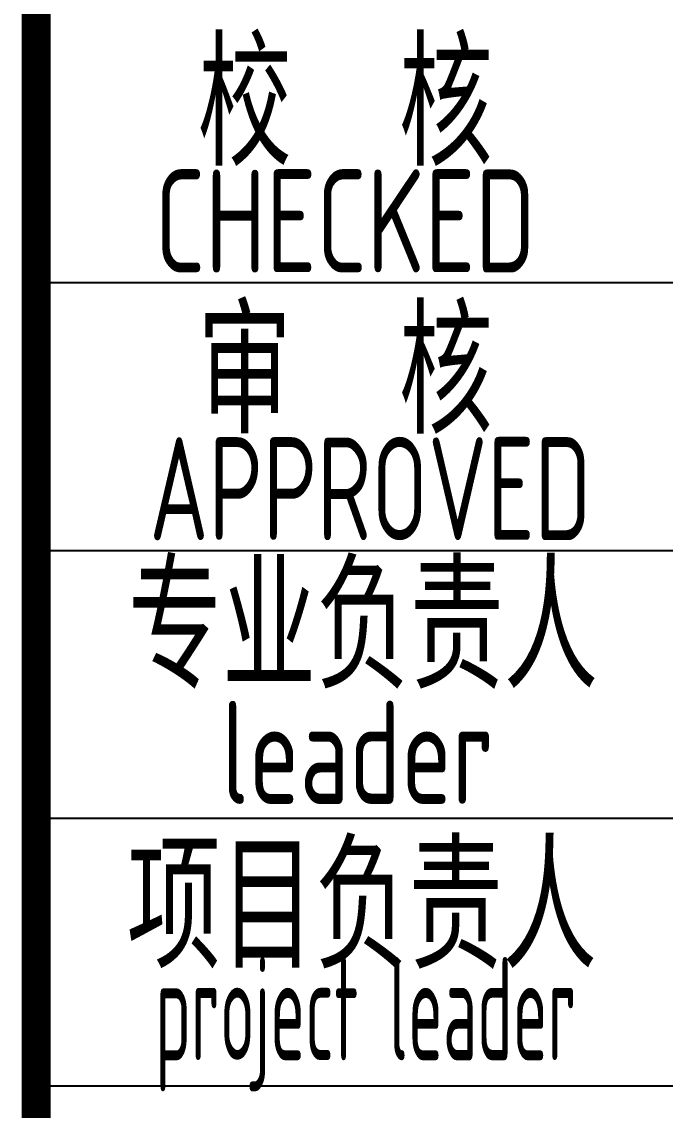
# Model space of a CAD drawing. Extents: x 4532298 to 10139194, y -639876 to -207028.
# Drawn here: x 4624307 to 4625868, y -280557 to -277915 of the extents above; entities that cross this region are included whole.
import ezdxf
from ezdxf.enums import TextEntityAlignment as Align

# ---------------------------------------------------------------- set-up
doc = ezdxf.new("R2010")
doc.units = 0
doc.header["$LTSCALE"] = 1000
doc.header["$MEASUREMENT"] = 0
doc.layers.get('0').update_dxf_attribs({"linetype": 'CONTINUOUS'})
doc.styles.add('AHD', font='sceie.shx', dxfattribs={"width": 0.7, "bigfont": 'sceic.shx'})

msp = doc.modelspace()

# ---------------------------------------------------------------- linework, layer by layer
for p, q in [((4624341.8, -278548.2), (4629841.8, -278548.2)), ((4624341.8, -279198.2), (4629841.8, -279198.2)), ((4624341.8, -279848.2), (4629841.8, -279848.2)), ((4624341.8, -280498.2), (4642341.8, -280498.2))]:
    msp.add_line(p, q)
at = {"const_width": 70}
msp.add_lwpolyline([(4624341.8, -275498.2), (4624341.8, -281498.2)], dxfattribs=at)

# ---------------------------------------------------------------- texts
at = {"style": 'AHD'}
for s, height, width, p in [('校  核', 300, 0.8, (4625091.8, -278098.2)), ('校  核', 300, 0.8, (4625091.8, -278098.2)), ('CHECKED', 250, 0.8, (4625091.8, -278398.2)), ('CHECKED', 250, 0.8, (4625091.8, -278398.2)), ('审  核', 300, 0.8, (4625091.8, -278748.2)), ('审  核', 300, 0.8, (4625091.8, -278748.2)), ('APPROVED', 250, 0.75, (4625152.6, -279048.2)), ('专业负责人', 300, 0.8, (4625134.8, -279368.2)), ('leader', 250, 0.8, (4625121.8, -279688.2)), ('项目负责人', 300, 0.8, (4625131.8, -280048.2)), ('project leader', 250, 0.55, (4625141.8, -280348.2))]:
    msp.add_text(s, height=height, dxfattribs=dict(at, width=width)).set_placement(p, align=Align.MIDDLE)

doc.saveas('drawing.dxf')
